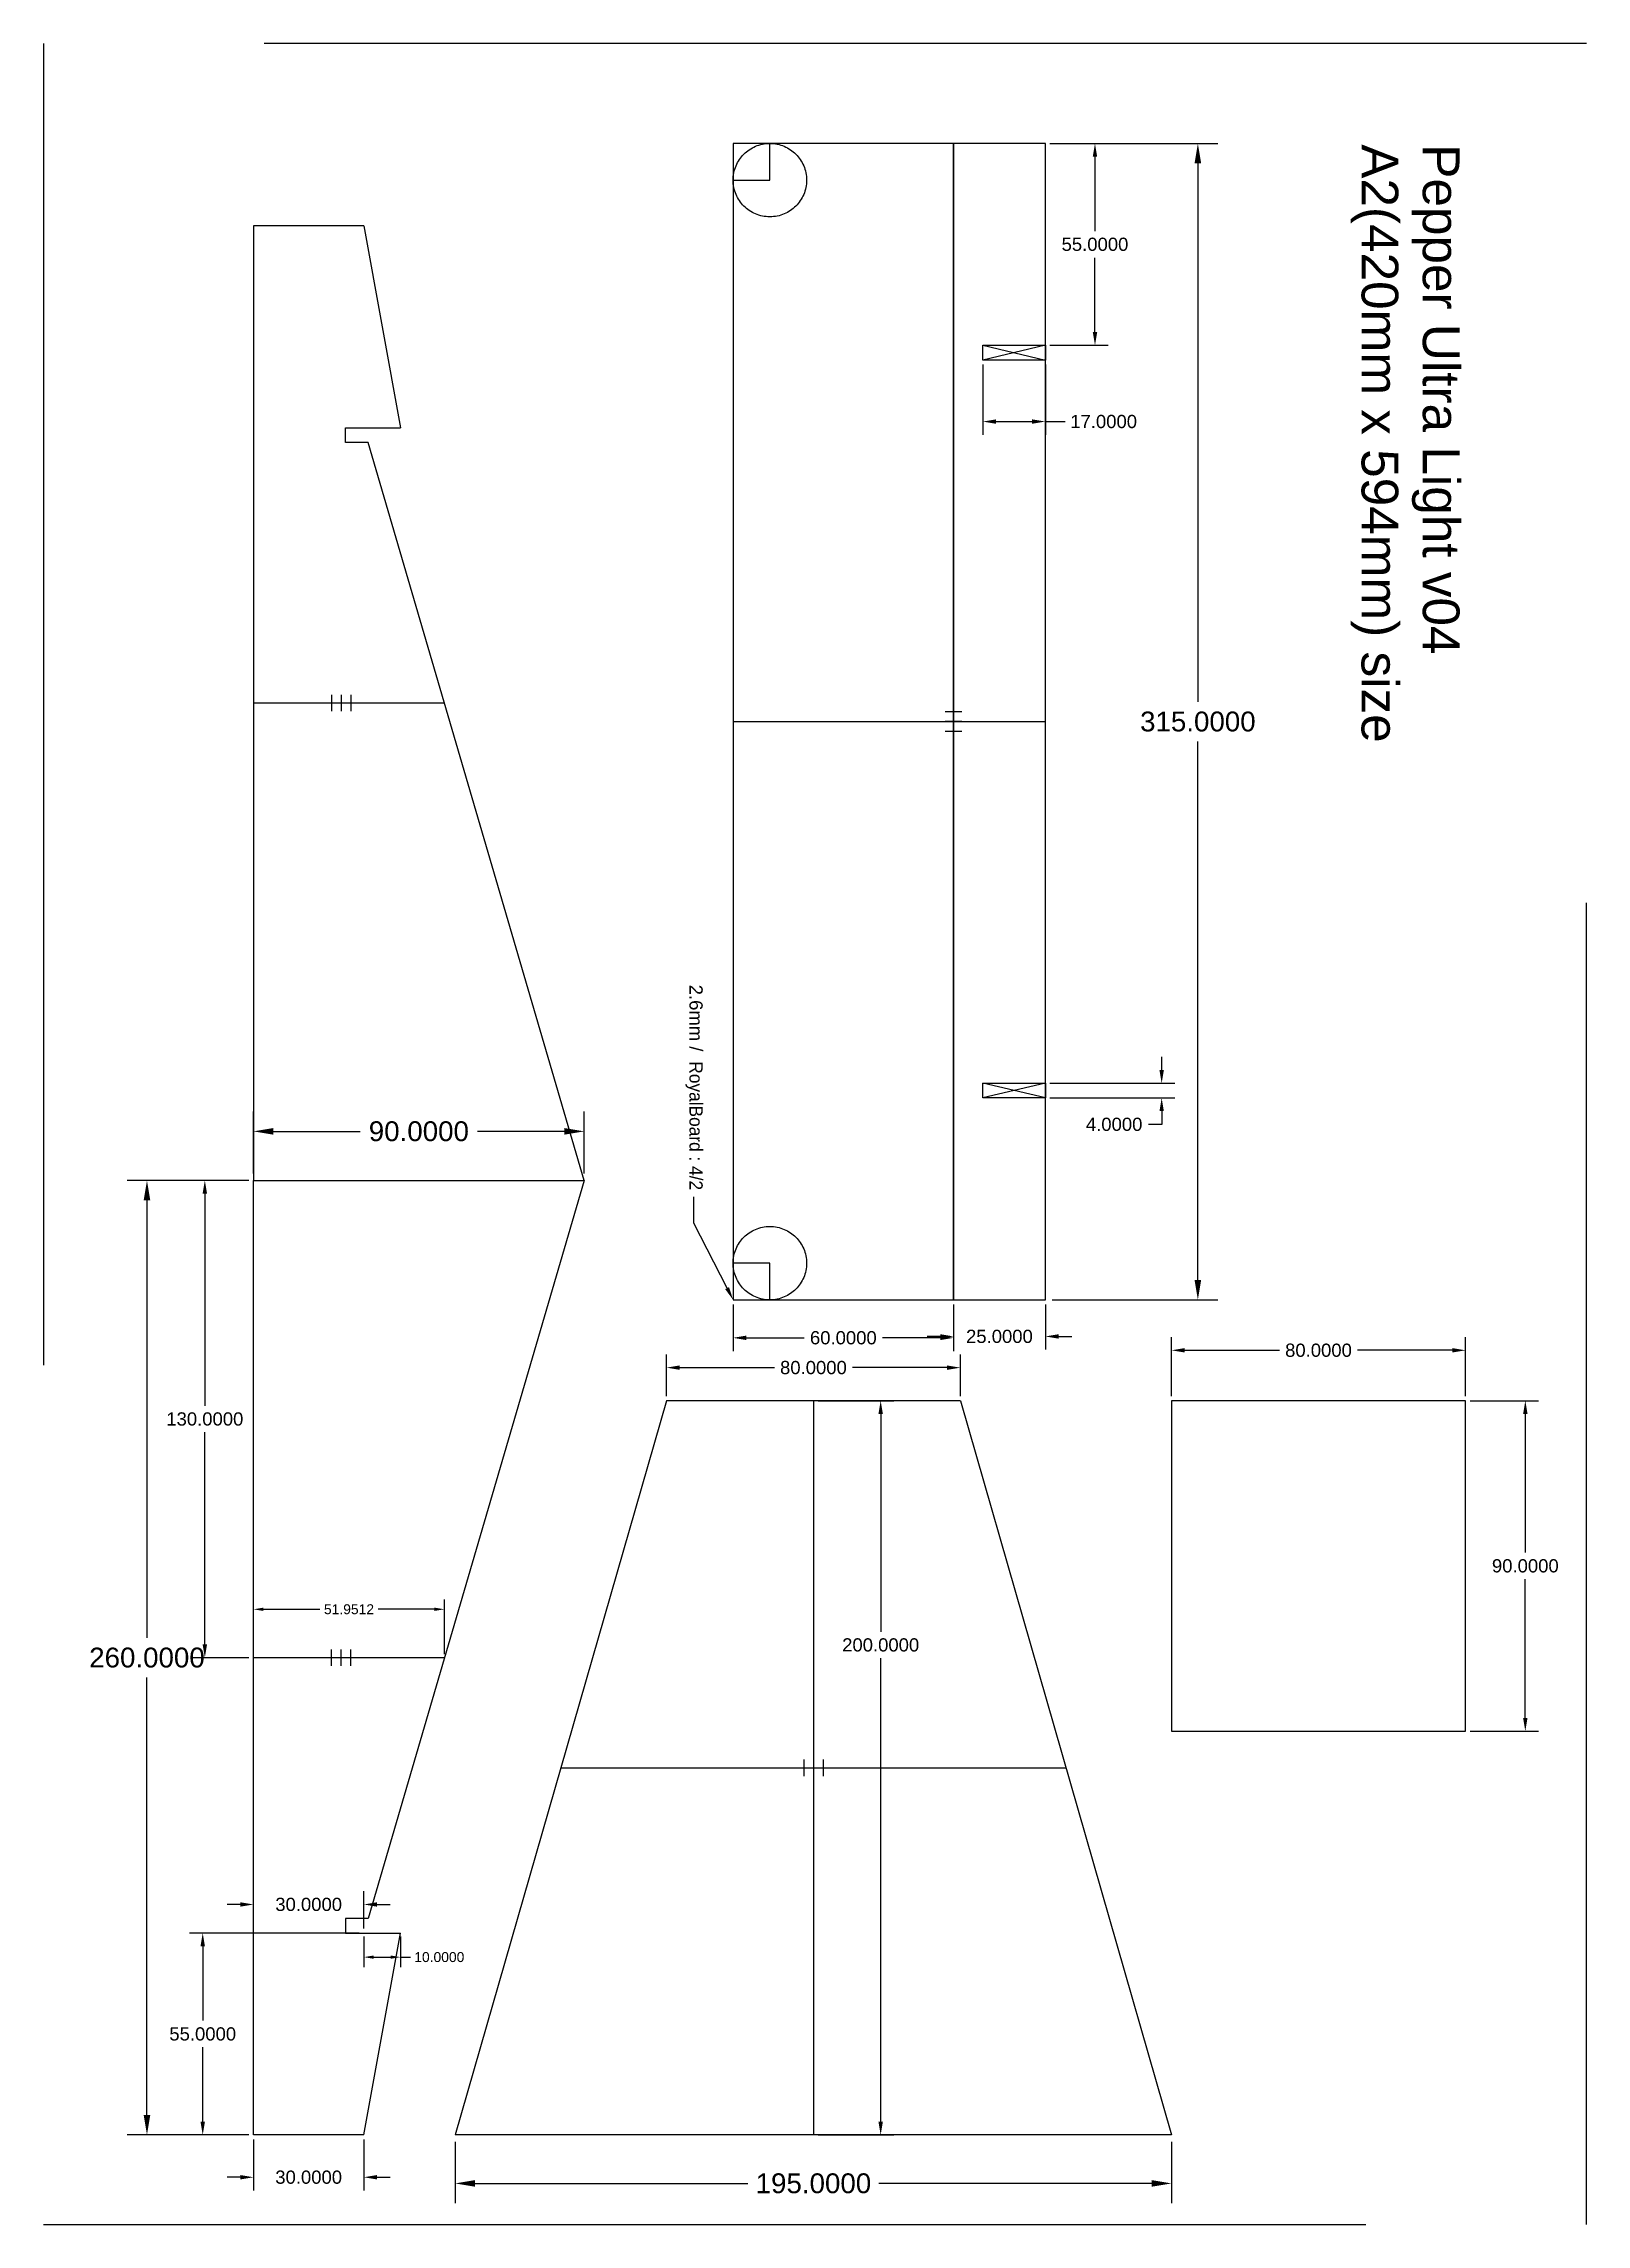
# Model space of a CAD drawing. Header units: inches. Extents: x 151 to 571, y 0 to 594.
import ezdxf
from ezdxf import colors
from ezdxf.entities.mleader import LeaderData, LeaderLine
from ezdxf.math import Vec2, Vec3

# ---------------------------------------------------------------- set-up
doc = ezdxf.new("R2010")
doc.units = ezdxf.units.IN
doc.header["$MEASUREMENT"] = 0
doc.linetypes.add('ACAD_ISO03W100', pattern=[30, 12, -18])
doc.styles.get("Standard").update_dxf_attribs({"font": 'Arial.ttf'})
doc.dimstyles.get("Standard").update_dxf_attribs({"dimtxt": 0.18, "dimasz": 0.18, "dimexe": 0.18, "dimexo": 0.0625, "dimgap": 0.09, "dimtad": 0, "dimtih": 1, "dimtoh": 1, "dimdec": 4, "dimzin": 0, "dimdsep": 46, "dimtxsty": 'Standard', "dimcen": 0.09, "dimadec": 0, "dimazin": 0, "dimtfac": 1, "dimtdec": 4, "dimtofl": 0, "dimtmove": 0, "dimatfit": 3, "dimfxl": 1, "dimtolj": 1, "dimtzin": 0, "dimarcsym": 0})

# ---------------------------------------------------------------- blocks, each defined once
blk = doc.blocks.new('*D0')
at = {"color": 0, "lineweight": -2, "transparency": 16777216}
for p, q in [((339.13, 250.57), (339.13, 237.88)), ((399.13, 250.57), (399.13, 237.88)), ((342.73, 241.48), (358.44, 241.48)), ((395.53, 241.48), (379.82, 241.48))]:
    blk.add_line(p, q, dxfattribs=at)
at = {"color": 0, "transparency": 16777216}
for points in [[(342.73, 242.08), (342.73, 240.88), (339.13, 241.48)], [(395.53, 242.08), (395.53, 240.88), (399.13, 241.48)]]:
    blk.add_solid(points, dxfattribs=at)
at = {"layer": 'Defpoints', "color": 0, "transparency": 16777216}
for p in [(339.13, 251.82), (399.13, 251.82), (339.13, 241.48)]:
    blk.add_point(p, dxfattribs=at)
at = {"color": 0, "transparency": 16777216, "insert": (369.13, 241.48), "char_height": 3.6, "attachment_point": 5}
blk.add_mtext('\\A1;60.0000', dxfattribs=at)
blk = doc.blocks.new('*D1')
at = {"color": 0, "lineweight": -2, "transparency": 16777216}
for p, q in [((399.13, 250.57), (399.13, 238.26)), ((424.13, 250.57), (424.13, 238.26)), ((395.53, 241.86), (391.93, 241.86)), ((427.73, 241.86), (431.33, 241.86))]:
    blk.add_line(p, q, dxfattribs=at)
at = {"color": 0, "transparency": 16777216}
for points in [[(395.53, 242.46), (395.53, 241.26), (399.13, 241.86)], [(427.73, 242.46), (427.73, 241.26), (424.13, 241.86)]]:
    blk.add_solid(points, dxfattribs=at)
at = {"layer": 'Defpoints', "color": 0, "transparency": 16777216}
for p in [(399.13, 251.82), (424.13, 251.82), (399.13, 241.86)]:
    blk.add_point(p, dxfattribs=at)
at = {"color": 0, "transparency": 16777216, "insert": (411.63, 241.86), "char_height": 3.6, "attachment_point": 5}
blk.add_mtext('\\A1;25.0000', dxfattribs=at)
blk = doc.blocks.new('*D2')
at = {"color": 0, "lineweight": -2, "transparency": 16777216}
for p, q in [((426, 566.82), (471.05, 566.82)), ((465.65, 561.42), (465.65, 414.75)), ((465.65, 257.22), (465.65, 403.88)), ((426, 251.82), (471.05, 251.82))]:
    blk.add_line(p, q, dxfattribs=at)
at = {"color": 0, "transparency": 16777216}
for points in [[(464.75, 561.42), (466.55, 561.42), (465.65, 566.82)], [(464.75, 257.22), (466.55, 257.22), (465.65, 251.82)]]:
    blk.add_solid(points, dxfattribs=at)
at = {"layer": 'Defpoints', "color": 0, "transparency": 16777216}
for p in [(424.13, 566.82), (424.13, 251.82), (465.65, 251.82)]:
    blk.add_point(p, dxfattribs=at)
at = {"color": 0, "transparency": 16777216, "insert": (465.65, 409.32), "char_height": 5.4, "attachment_point": 5}
blk.add_mtext('\\A1;315.0000', dxfattribs=at)
blk = doc.blocks.new('*D3')
at = {"color": 0, "lineweight": -2, "transparency": 16777216}
for p, q in [((425.38, 566.82), (441.24, 566.82)), ((437.64, 563.22), (437.64, 542.94)), ((437.64, 515.42), (437.64, 535.69)), ((425.38, 511.82), (441.24, 511.82))]:
    blk.add_line(p, q, dxfattribs=at)
at = {"color": 0, "transparency": 16777216}
for points in [[(437.04, 563.22), (438.24, 563.22), (437.64, 566.82)], [(437.04, 515.42), (438.24, 515.42), (437.64, 511.82)]]:
    blk.add_solid(points, dxfattribs=at)
at = {"layer": 'Defpoints', "color": 0, "transparency": 16777216}
for p in [(424.13, 566.82), (424.13, 511.82), (437.64, 511.82)]:
    blk.add_point(p, dxfattribs=at)
at = {"color": 0, "transparency": 16777216, "insert": (437.64, 539.32), "char_height": 3.6, "attachment_point": 5}
blk.add_mtext('\\A1;55.0000', dxfattribs=at)
blk = doc.blocks.new('*D4')
at = {"color": 0, "lineweight": -2, "transparency": 16777216}
for p, q in [((455.8, 314.42), (455.8, 318.02)), ((425.38, 310.82), (459.4, 310.82)), ((425.38, 306.82), (459.4, 306.82)), ((455.8, 303.22), (455.8, 299.62)), ((455.8, 299.62), (452.2, 299.62))]:
    blk.add_line(p, q, dxfattribs=at)
at = {"color": 0, "transparency": 16777216}
for points in [[(455.2, 314.42), (456.4, 314.42), (455.8, 310.82)], [(455.2, 303.22), (456.4, 303.22), (455.8, 306.82)]]:
    blk.add_solid(points, dxfattribs=at)
at = {"layer": 'Defpoints', "color": 0, "transparency": 16777216}
for p in [(424.13, 310.82), (424.13, 306.82), (455.8, 306.82)]:
    blk.add_point(p, dxfattribs=at)
at = {"color": 0, "transparency": 16777216, "insert": (442.86, 299.62), "char_height": 3.6, "attachment_point": 5}
blk.add_mtext('\\A1;4.0000', dxfattribs=at)
blk = doc.blocks.new('*D5')
at = {"color": 0, "linetype": 'ACAD_ISO03W100', "lineweight": -2, "ltscale": 30, "transparency": 16777216}
for p, q in [((407.13, 506.57), (407.13, 487.45)), ((424.13, 506.57), (424.13, 487.45)), ((410.73, 491.05), (420.53, 491.05)), ((424.13, 491.05), (429.51, 491.05))]:
    blk.add_line(p, q, dxfattribs=at)
at = {"color": 0, "linetype": 'ACAD_ISO03W100', "ltscale": 30, "transparency": 16777216}
for points in [[(410.73, 491.65), (410.73, 490.45), (407.13, 491.05)], [(420.53, 491.65), (420.53, 490.45), (424.13, 491.05)]]:
    blk.add_solid(points, dxfattribs=at)
at = {"layer": 'Defpoints', "color": 0, "linetype": 'ACAD_ISO03W100', "ltscale": 30, "transparency": 16777216}
for p in [(407.13, 507.82), (424.13, 507.82), (424.13, 491.05)]:
    blk.add_point(p, dxfattribs=at)
at = {"color": 0, "linetype": 'ACAD_ISO03W100', "ltscale": 30, "transparency": 16777216, "insert": (440, 491.05), "char_height": 3.6, "attachment_point": 5}
blk.add_mtext('\\A1;17.0000', dxfattribs=at)
blk = doc.blocks.new('*D6')
at = {"color": 0, "linetype": 'ACAD_ISO03W100', "lineweight": -2, "ltscale": 30, "transparency": 16777216}
for p, q in [((263.49, 22.49), (263.49, 5.76)), ((458.49, 22.49), (458.49, 5.76)), ((268.89, 11.16), (343.15, 11.16)), ((453.09, 11.16), (378.83, 11.16))]:
    blk.add_line(p, q, dxfattribs=at)
at = {"color": 0, "linetype": 'ACAD_ISO03W100', "ltscale": 30, "transparency": 16777216}
for points in [[(268.89, 12.06), (268.89, 10.26), (263.49, 11.16)], [(453.09, 12.06), (453.09, 10.26), (458.49, 11.16)]]:
    blk.add_solid(points, dxfattribs=at)
at = {"layer": 'Defpoints', "color": 0, "linetype": 'ACAD_ISO03W100', "ltscale": 30, "transparency": 16777216}
for p in [(263.49, 24.36), (458.49, 24.36), (458.49, 11.16)]:
    blk.add_point(p, dxfattribs=at)
at = {"color": 0, "linetype": 'ACAD_ISO03W100', "ltscale": 30, "transparency": 16777216, "insert": (360.99, 11.16), "char_height": 5.4, "attachment_point": 5}
blk.add_mtext('\\A1;195.0000', dxfattribs=at)
blk = doc.blocks.new('*D7')
at = {"color": 0, "lineweight": -2, "ltscale": 30, "transparency": 16777216}
for p, q in [((206.7, 284.36), (174.15, 284.36)), ((179.55, 278.96), (179.55, 159.8)), ((179.55, 29.76), (179.55, 148.92)), ((206.7, 24.36), (174.15, 24.36))]:
    blk.add_line(p, q, dxfattribs=at)
at = {"color": 0, "ltscale": 30, "transparency": 16777216}
for points in [[(178.65, 278.96), (180.45, 278.96), (179.55, 284.36)], [(178.65, 29.76), (180.45, 29.76), (179.55, 24.36)]]:
    blk.add_solid(points, dxfattribs=at)
at = {"layer": 'Defpoints', "color": 0, "ltscale": 30, "transparency": 16777216}
for p in [(208.57, 284.36), (179.55, 24.36), (208.57, 24.36)]:
    blk.add_point(p, dxfattribs=at)
at = {"color": 0, "ltscale": 30, "transparency": 16777216, "insert": (179.55, 154.36), "char_height": 5.4, "attachment_point": 5}
blk.add_mtext('\\A1;260.0000', dxfattribs=at)
blk = doc.blocks.new('*D8')
at = {"color": 0, "linetype": 'ACAD_ISO03W100', "lineweight": -2, "ltscale": 30, "transparency": 16777216}
for p, q in [((208.57, 286.24), (208.57, 303.12)), ((298.57, 286.24), (298.57, 303.12)), ((213.97, 297.72), (237.61, 297.72)), ((293.17, 297.72), (269.53, 297.72))]:
    blk.add_line(p, q, dxfattribs=at)
at = {"color": 0, "linetype": 'ACAD_ISO03W100', "ltscale": 30, "transparency": 16777216}
for points in [[(213.97, 298.62), (213.97, 296.82), (208.57, 297.72)], [(293.17, 298.62), (293.17, 296.82), (298.57, 297.72)]]:
    blk.add_solid(points, dxfattribs=at)
at = {"layer": 'Defpoints', "color": 0, "linetype": 'ACAD_ISO03W100', "ltscale": 30, "transparency": 16777216}
for p in [(298.57, 297.72), (208.57, 284.36), (298.57, 284.36)]:
    blk.add_point(p, dxfattribs=at)
at = {"color": 0, "linetype": 'ACAD_ISO03W100', "ltscale": 30, "transparency": 16777216, "insert": (253.57, 297.72), "char_height": 5.4, "attachment_point": 5}
blk.add_mtext('\\A1;90.0000', dxfattribs=at)
blk = doc.blocks.new('*D9')
at = {"color": 0, "linetype": 'ACAD_ISO03W100', "lineweight": -2, "ltscale": 30, "transparency": 16777216}
for p, q in [((320.99, 225.61), (320.99, 236.96)), ((324.59, 233.36), (350.35, 233.36)), ((397.39, 233.36), (371.63, 233.36)), ((400.99, 225.61), (400.99, 236.96))]:
    blk.add_line(p, q, dxfattribs=at)
at = {"color": 0, "linetype": 'ACAD_ISO03W100', "ltscale": 30, "transparency": 16777216}
for points in [[(324.59, 233.96), (324.59, 232.76), (320.99, 233.36)], [(397.39, 233.96), (397.39, 232.76), (400.99, 233.36)]]:
    blk.add_solid(points, dxfattribs=at)
at = {"layer": 'Defpoints', "color": 0, "linetype": 'ACAD_ISO03W100', "ltscale": 30, "transparency": 16777216}
for p in [(400.99, 233.36), (320.99, 224.36), (400.99, 224.36)]:
    blk.add_point(p, dxfattribs=at)
at = {"color": 0, "linetype": 'ACAD_ISO03W100', "ltscale": 30, "transparency": 16777216, "insert": (360.99, 233.36), "char_height": 3.6, "attachment_point": 5}
blk.add_mtext('\\A1;80.0000', dxfattribs=at)
blk = doc.blocks.new('*D10')
at = {"color": 0, "linetype": 'ACAD_ISO03W100', "lineweight": -2, "ltscale": 30, "transparency": 16777216}
for p, q in [((208.57, 23.11), (208.57, 9.24)), ((238.57, 23.11), (238.57, 9.24)), ((204.97, 12.84), (201.37, 12.84)), ((242.17, 12.84), (245.77, 12.84))]:
    blk.add_line(p, q, dxfattribs=at)
at = {"color": 0, "linetype": 'ACAD_ISO03W100', "ltscale": 30, "transparency": 16777216}
for points in [[(204.97, 13.44), (204.97, 12.24), (208.57, 12.84)], [(242.17, 13.44), (242.17, 12.24), (238.57, 12.84)]]:
    blk.add_solid(points, dxfattribs=at)
at = {"layer": 'Defpoints', "color": 0, "linetype": 'ACAD_ISO03W100', "ltscale": 30, "transparency": 16777216}
for p in [(208.57, 24.36), (238.57, 24.36), (238.57, 12.84)]:
    blk.add_point(p, dxfattribs=at)
at = {"color": 0, "linetype": 'ACAD_ISO03W100', "ltscale": 30, "transparency": 16777216, "insert": (223.57, 12.84), "char_height": 3.6, "attachment_point": 5}
blk.add_mtext('\\A1;30.0000', dxfattribs=at)
blk = doc.blocks.new('*D11')
at = {"color": 0, "linetype": 'ACAD_ISO03W100', "lineweight": -2, "ltscale": 30, "transparency": 16777216}
for p, q in [((208.57, 80.61), (208.57, 90.74)), ((238.57, 80.61), (238.57, 90.74)), ((204.97, 87.14), (201.37, 87.14)), ((242.17, 87.14), (245.77, 87.14))]:
    blk.add_line(p, q, dxfattribs=at)
at = {"color": 0, "linetype": 'ACAD_ISO03W100', "ltscale": 30, "transparency": 16777216}
for points in [[(204.97, 87.74), (204.97, 86.54), (208.57, 87.14)], [(242.17, 87.74), (242.17, 86.54), (238.57, 87.14)]]:
    blk.add_solid(points, dxfattribs=at)
at = {"layer": 'Defpoints', "color": 0, "linetype": 'ACAD_ISO03W100', "ltscale": 30, "transparency": 16777216}
for p in [(208.57, 87.14), (208.57, 79.36), (238.57, 79.36)]:
    blk.add_point(p, dxfattribs=at)
at = {"color": 0, "linetype": 'ACAD_ISO03W100', "ltscale": 30, "transparency": 16777216, "insert": (223.57, 87.14), "char_height": 3.6, "attachment_point": 5}
blk.add_mtext('\\A1;30.0000', dxfattribs=at)
blk = doc.blocks.new('*D12')
at = {"color": 0, "linetype": 'ACAD_ISO03W100', "lineweight": -2, "ltscale": 30, "transparency": 16777216}
for p, q in [((238.57, 78.42), (238.57, 70.09)), ((248.57, 78.42), (248.57, 70.09)), ((241.27, 72.79), (245.87, 72.79)), ((248.57, 72.79), (251.27, 72.79))]:
    blk.add_line(p, q, dxfattribs=at)
at = {"color": 0, "linetype": 'ACAD_ISO03W100', "ltscale": 30, "transparency": 16777216}
for points in [[(241.27, 73.24), (241.27, 72.34), (238.57, 72.79)], [(245.87, 73.24), (245.87, 72.34), (248.57, 72.79)]]:
    blk.add_solid(points, dxfattribs=at)
at = {"layer": 'Defpoints', "color": 0, "linetype": 'ACAD_ISO03W100', "ltscale": 30, "transparency": 16777216}
for p in [(238.57, 79.36), (248.57, 79.36), (248.57, 72.79)]:
    blk.add_point(p, dxfattribs=at)
at = {"color": 0, "linetype": 'ACAD_ISO03W100', "ltscale": 30, "transparency": 16777216, "insert": (259.14, 72.79), "char_height": 2.7, "attachment_point": 5}
blk.add_mtext('\\A1;10.0000', dxfattribs=at)
blk = doc.blocks.new('*D13')
at = {"color": 0, "linetype": 'ACAD_ISO03W100', "lineweight": -2, "ltscale": 30, "transparency": 16777216}
for p, q in [((237.32, 79.36), (191.13, 79.36)), ((194.73, 75.76), (194.73, 55.49)), ((194.73, 27.96), (194.73, 48.24)), ((207.32, 24.36), (191.13, 24.36))]:
    blk.add_line(p, q, dxfattribs=at)
at = {"color": 0, "linetype": 'ACAD_ISO03W100', "ltscale": 30, "transparency": 16777216}
for points in [[(194.13, 75.76), (195.33, 75.76), (194.73, 79.36)], [(194.13, 27.96), (195.33, 27.96), (194.73, 24.36)]]:
    blk.add_solid(points, dxfattribs=at)
at = {"layer": 'Defpoints', "color": 0, "linetype": 'ACAD_ISO03W100', "ltscale": 30, "transparency": 16777216}
for p in [(194.73, 79.36), (238.57, 79.36), (208.57, 24.36)]:
    blk.add_point(p, dxfattribs=at)
at = {"color": 0, "linetype": 'ACAD_ISO03W100', "ltscale": 30, "transparency": 16777216, "insert": (194.73, 51.86), "char_height": 3.6, "attachment_point": 5}
blk.add_mtext('\\A1;55.0000', dxfattribs=at)
blk = doc.blocks.new('*D14')
at = {"color": 0, "linetype": 'ACAD_ISO03W100', "lineweight": -2, "ltscale": 30, "transparency": 16777216}
for p, q in [((207.32, 284.36), (191.7, 284.36)), ((195.3, 280.76), (195.3, 222.99)), ((195.3, 157.96), (195.3, 215.74)), ((207.32, 154.36), (191.7, 154.36))]:
    blk.add_line(p, q, dxfattribs=at)
at = {"color": 0, "linetype": 'ACAD_ISO03W100', "ltscale": 30, "transparency": 16777216}
for points in [[(194.7, 280.76), (195.9, 280.76), (195.3, 284.36)], [(194.7, 157.96), (195.9, 157.96), (195.3, 154.36)]]:
    blk.add_solid(points, dxfattribs=at)
at = {"layer": 'Defpoints', "color": 0, "linetype": 'ACAD_ISO03W100', "ltscale": 30, "transparency": 16777216}
for p in [(208.57, 284.36), (195.3, 154.36), (208.57, 154.36)]:
    blk.add_point(p, dxfattribs=at)
at = {"color": 0, "linetype": 'ACAD_ISO03W100', "ltscale": 30, "transparency": 16777216, "insert": (195.3, 219.36), "char_height": 3.6, "attachment_point": 5}
blk.add_mtext('\\A1;130.0000', dxfattribs=at)
blk = doc.blocks.new('*D15')
at = {"color": 0, "linetype": 'ACAD_ISO03W100', "lineweight": -2, "ltscale": 30, "transparency": 16777216}
for p, q in [((208.57, 155.3), (208.57, 170.24)), ((211.27, 167.54), (226.58, 167.54)), ((257.82, 167.54), (242.51, 167.54)), ((260.52, 155.3), (260.52, 170.24))]:
    blk.add_line(p, q, dxfattribs=at)
at = {"color": 0, "linetype": 'ACAD_ISO03W100', "ltscale": 30, "transparency": 16777216}
for points in [[(211.27, 167.99), (211.27, 167.09), (208.57, 167.54)], [(257.82, 167.99), (257.82, 167.09), (260.52, 167.54)]]:
    blk.add_solid(points, dxfattribs=at)
at = {"layer": 'Defpoints', "color": 0, "linetype": 'ACAD_ISO03W100', "ltscale": 30, "transparency": 16777216}
for p in [(208.57, 167.54), (208.57, 154.36), (260.52, 154.36)]:
    blk.add_point(p, dxfattribs=at)
at = {"color": 0, "linetype": 'ACAD_ISO03W100', "ltscale": 30, "transparency": 16777216, "insert": (234.55, 167.54), "char_height": 2.7, "attachment_point": 5}
blk.add_mtext('\\A1;51.9512', dxfattribs=at)
blk = doc.blocks.new('*D16')
at = {"color": 0, "linetype": 'ACAD_ISO03W100', "lineweight": -2, "ltscale": 30, "transparency": 16777216}
for p, q in [((362.24, 224.36), (382.9, 224.36)), ((379.3, 220.76), (379.3, 161.44)), ((379.3, 27.96), (379.3, 154.19)), ((362.24, 24.36), (382.9, 24.36))]:
    blk.add_line(p, q, dxfattribs=at)
at = {"color": 0, "linetype": 'ACAD_ISO03W100', "ltscale": 30, "transparency": 16777216}
for points in [[(378.7, 220.76), (379.9, 220.76), (379.3, 224.36)], [(378.7, 27.96), (379.9, 27.96), (379.3, 24.36)]]:
    blk.add_solid(points, dxfattribs=at)
at = {"layer": 'Defpoints', "color": 0, "linetype": 'ACAD_ISO03W100', "ltscale": 30, "transparency": 16777216}
for p in [(360.99, 224.36), (360.99, 24.36), (379.3, 24.36)]:
    blk.add_point(p, dxfattribs=at)
at = {"color": 0, "linetype": 'ACAD_ISO03W100', "ltscale": 30, "transparency": 16777216, "insert": (379.3, 157.82), "char_height": 3.6, "attachment_point": 5}
blk.add_mtext('\\A1;200.0000', dxfattribs=at)
blk = doc.blocks.new('*D17')
at = {"color": 0, "linetype": 'ACAD_ISO03W100', "lineweight": -2, "ltscale": 30, "transparency": 16777216}
for p, q in [((458.49, 225.61), (458.49, 241.68)), ((462.09, 238.08), (487.85, 238.08)), ((534.89, 238.08), (509.13, 238.08)), ((538.49, 225.61), (538.49, 241.68))]:
    blk.add_line(p, q, dxfattribs=at)
at = {"color": 0, "linetype": 'ACAD_ISO03W100', "ltscale": 30, "transparency": 16777216}
for points in [[(462.09, 238.68), (462.09, 237.48), (458.49, 238.08)], [(534.89, 238.68), (534.89, 237.48), (538.49, 238.08)]]:
    blk.add_solid(points, dxfattribs=at)
at = {"layer": 'Defpoints', "color": 0, "linetype": 'ACAD_ISO03W100', "ltscale": 30, "transparency": 16777216}
for p in [(538.49, 238.08), (458.49, 224.36), (538.49, 224.36)]:
    blk.add_point(p, dxfattribs=at)
at = {"color": 0, "linetype": 'ACAD_ISO03W100', "ltscale": 30, "transparency": 16777216, "insert": (498.49, 238.08), "char_height": 3.6, "attachment_point": 5}
blk.add_mtext('\\A1;80.0000', dxfattribs=at)
blk = doc.blocks.new('*D18')
at = {"color": 0, "linetype": 'ACAD_ISO03W100', "lineweight": -2, "ltscale": 30, "transparency": 16777216}
for p, q in [((539.74, 224.36), (558.4, 224.36)), ((554.8, 220.76), (554.8, 182.99)), ((554.8, 137.96), (554.8, 175.74)), ((539.74, 134.36), (558.4, 134.36))]:
    blk.add_line(p, q, dxfattribs=at)
at = {"color": 0, "linetype": 'ACAD_ISO03W100', "ltscale": 30, "transparency": 16777216}
for points in [[(554.2, 220.76), (555.4, 220.76), (554.8, 224.36)], [(554.2, 137.96), (555.4, 137.96), (554.8, 134.36)]]:
    blk.add_solid(points, dxfattribs=at)
at = {"layer": 'Defpoints', "color": 0, "linetype": 'ACAD_ISO03W100', "ltscale": 30, "transparency": 16777216}
for p in [(538.49, 224.36), (538.49, 134.36), (554.8, 134.36)]:
    blk.add_point(p, dxfattribs=at)
at = {"color": 0, "linetype": 'ACAD_ISO03W100', "ltscale": 30, "transparency": 16777216, "insert": (554.8, 179.36), "char_height": 3.6, "attachment_point": 5}
blk.add_mtext('\\A1;90.0000', dxfattribs=at)

msp = doc.modelspace()

# ---------------------------------------------------------------- linework, layer by layer
at = {"transparency": 33554687}
for p, q in [((208.57012, 544.36065), (208.57012, 284.36065)), ((238.57012, 544.36065), (208.57012, 544.36065)), ((238.57012, 489.36065), (248.57012, 489.36065)), ((260.52134, 414.36065), (208.57012, 414.36065))]:
    msp.add_line(p, q, dxfattribs=at)
at = {"ltscale": 30, "transparency": 33554687}
for p, q in [((238.57012, 544.36065), (248.57012, 489.36065)), ((238.57012, 24.36065), (248.57012, 79.36065))]:
    msp.add_line(p, q, dxfattribs=at)
for p, q in [((407.12591, 511.81799), (424.12591, 507.81799)), ((424.12591, 511.81799), (407.12591, 507.81799)), ((424.12591, 310.81799), (407.12591, 306.81799)), ((424.12591, 306.81799), (407.12591, 310.81799)), ((208.57012, 24.36065), (208.57012, 284.36065)), ((260.52134, 154.36065), (208.57012, 154.36065)), ((292.24359, 124.36065), (429.74359, 124.36065)), ((238.57012, 79.36065), (248.57012, 79.36065)), ((238.57012, 24.36065), (208.57012, 24.36065)), ((458.49359, 24.36065), (263.49359, 24.36065))]:
    msp.add_line(p, q)
at = {"linetype": 'ACAD_ISO03W100', "ltscale": 30, "transparency": 33554687}
for p, q in [((233.57012, 485.36065), (233.57012, 489.36065)), ((233.57012, 489.36065), (248.57012, 489.36065)), ((239.74085, 485.36065), (233.57012, 485.36065)), ((298.57012, 284.36065), (239.74085, 485.36065)), ((298.57012, 284.36065), (239.74085, 83.36065)), ((320.99359, 224.36065), (263.49359, 24.36065)), ((400.99359, 224.36065), (320.99359, 224.36065)), ((400.99359, 224.36065), (458.49359, 24.36065)), ((239.74085, 83.36065), (233.57012, 83.36065)), ((233.57012, 83.36065), (233.57012, 79.36065)), ((233.57012, 79.36065), (248.57012, 79.36065))]:
    msp.add_line(p, q, dxfattribs=at)
at = {"color": 2, "ltscale": 30, "transparency": 33554687}
for p, q in [((229.77644, 416.59309), (229.77644, 412.12822)), ((232.41771, 416.59309), (232.41771, 412.12822)), ((235.05899, 416.59309), (235.05899, 412.12822)), ((401.35835, 411.95926), (396.89348, 411.95926)), ((401.35835, 409.31799), (396.89348, 409.31799)), ((401.35835, 406.67671), (396.89348, 406.67671)), ((229.77644, 152.12822), (229.77644, 156.59309)), ((232.41771, 152.12822), (232.41771, 156.59309)), ((235.05899, 152.12822), (235.05899, 156.59309)), ((358.35232, 126.59309), (358.35232, 122.12822)), ((360.99359, 126.59309), (360.99359, 122.12822)), ((363.63487, 126.59309), (363.63487, 122.12822))]:
    msp.add_line(p, q, dxfattribs=at)
at = {"color": 1, "linetype": 'ACAD_ISO03W100', "ltscale": 30, "transparency": 33554574}
for p, q in [((339.12591, 409.31799), (424.12591, 409.31799)), ((360.99359, 224.36065), (360.99359, 24.36065))]:
    msp.add_line(p, q, dxfattribs=at)
at = {"linetype": 'ACAD_ISO03W100', "ltscale": 30, "transparency": 33554574}
msp.add_line((208.57012, 284.36065), (298.57012, 284.36065), dxfattribs=at)
msp.add_lwpolyline([(151.41835, 0), (571.41835, 0), (571.41835, 594), (151.41835, 594)], close=True, dxfattribs=at)
for points in [[(339.12591, 566.81799), (339.12591, 566.81799), (339.12591, 566.81799), (339.12591, 566.81799)], [(339.12591, 566.81799), (339.12591, 251.81799), (399.12591, 251.81799), (399.12591, 566.81799)], [(399.12591, 566.81799), (399.12591, 251.81799), (424.12591, 251.81799), (424.12591, 566.81799)], [(424.12591, 511.81799), (424.12591, 507.81799), (407.12591, 507.81799), (407.12591, 511.81799)], [(424.12591, 310.81799), (424.12591, 306.81799), (407.12591, 306.81799), (407.12591, 310.81799)]]:
    msp.add_lwpolyline(points, close=True)
at = {"color": 1, "linetype": 'ACAD_ISO03W100', "ltscale": 30, "transparency": 33554574}
for points in [[(339.12591, 556.81799), (349.12591, 556.81799), (349.12591, 566.81799), (339.12591, 566.81799)], [(339.12591, 251.81799), (349.12591, 251.81799), (349.12591, 261.81799), (339.12591, 261.81799)]]:
    msp.add_lwpolyline(points, close=True, dxfattribs=at)
at = {"ltscale": 20}
msp.add_lwpolyline([(538.49359, 224.36065), (458.49359, 224.36065), (458.49359, 134.36065), (538.49359, 134.36065)], close=True, dxfattribs=at)
at = {"linetype": 'ACAD_ISO03W100', "ltscale": 30, "transparency": 33554687}
for centre in [(349.12591, 556.81799), (349.12591, 261.81799)]:
    msp.add_circle(centre, 10, dxfattribs=at)

# ---------------------------------------------------------------- texts
at = {"linetype": 'ACAD_ISO03W100', "ltscale": 20, "transparency": 33554574, "insert": (536.88607, 566.59206), "char_height": 10, "attachment_point": 1, "rotation": 270}
msp.add_mtext_dynamic_manual_height_columns('{\\fArial|b0|i0|c129|p0;P}epper Ultra Light v04 A2(420mm x 594mm) size', width=173.5429538, gutter_width=1, heights=[35.33699], dxfattribs=at)

# ---------------------------------------------------------------- dimensions: what is measured, and where the dimension line sits
at = {"color": 3, "transparency": 33554574}
for base, p1, p2, override, picture, middle in [((465.64673, 251.81799), (424.12591, 566.81799), (424.12591, 251.81799), {"dimscale": 30}, '*D2', (465.64673, 409.31799)), ((437.64484, 511.81799), (424.12591, 566.81799), (424.12591, 511.81799), {"dimscale": 20}, '*D3', (437.64484, 539.31799)), ((455.79737, 306.81799), (424.12591, 310.81799), (424.12591, 306.81799), {"dimscale": 20}, '*D4', (442.85849, 299.61799))]:
    dim = msp.add_linear_dim(base=base, p1=p1, p2=p2, angle=270, dimstyle='Standard', override=override, dxfattribs=at)
    dim.commit()
    dim.dimension.update_dxf_attribs({"geometry": picture, "text_midpoint": middle, "dimtype": 160})
at = {"color": 3, "linetype": 'ACAD_ISO03W100', "ltscale": 30, "transparency": 33554574}
for base, p1, p2, override, picture, middle in [((424.12591, 491.05293), (407.12591, 507.81799), (424.12591, 507.81799), {"dimscale": 20}, '*D5', (439.9985, 491.05293)), ((458.49359, 11.15796), (263.49359, 24.36065), (458.49359, 24.36065), {"dimscale": 30}, '*D6', (360.99359, 11.15796))]:
    dim = msp.add_linear_dim(base=base, p1=p1, p2=p2, dimstyle='Standard', override=override, dxfattribs=at)
    dim.commit()
    dim.dimension.update_dxf_attribs({"geometry": picture, "text_midpoint": middle, "dimtype": 160})
for base, p1, p2, override, picture, middle in [((298.57012, 297.71646), (208.57012, 284.36065), (298.57012, 284.36065), {"dimscale": 30}, '*D8', (253.57012, 297.71646)), ((538.49359, 238.08214), (458.49359, 224.36065), (538.49359, 224.36065), {"dimscale": 20}, '*D17', (498.49359, 238.08214)), ((400.99359, 233.35541), (320.99359, 224.36065), (400.99359, 224.36065), {"dimscale": 20}, '*D9', (360.99359, 233.35541)), ((208.57012, 167.53616), (260.52134, 154.36065), (208.57012, 154.36065), {"dimscale": 15}, '*D15', (234.54573, 167.53616)), ((208.57012, 87.13654), (238.57012, 79.36065), (208.57012, 79.36065), {"dimscale": 20}, '*D11', (223.57012, 87.13654)), ((248.57012, 72.7883), (238.57012, 79.36065), (248.57012, 79.36065), {"dimscale": 15}, '*D12', (259.1399, 72.7883)), ((238.57012, 12.83802), (208.57012, 24.36065), (238.57012, 24.36065), {"dimscale": 20}, '*D10', (223.57012, 12.83802))]:
    dim = msp.add_linear_dim(base=base, p1=p1, p2=p2, dimstyle='Standard', override=override, dxfattribs=at)
    dim.commit()
    dim.dimension.update_dxf_attribs({"geometry": picture, "text_midpoint": middle})
at = {"color": 3, "ltscale": 30, "transparency": 33554574}
dim = msp.add_linear_dim(base=(179.55101, 24.36065), p1=(208.57012, 284.36065), p2=(208.57012, 24.36065), angle=270, dimstyle='Standard', override={"dimscale": 30}, dxfattribs=at)
dim.commit()
dim.dimension.update_dxf_attribs({"geometry": '*D7', "text_midpoint": (179.55101, 154.36065), "dimtype": 160})
at = {"color": 3, "linetype": 'ACAD_ISO03W100', "ltscale": 30, "transparency": 33554574}
for base, p1, p2, picture, middle in [((195.30089, 154.36065), (208.57012, 284.36065), (208.57012, 154.36065), '*D14', (195.30089, 219.36065)), ((554.8026, 134.36065), (538.49359, 224.36065), (538.49359, 134.36065), '*D18', (554.8026, 179.36065)), ((194.73001, 79.36065), (208.57012, 24.36065), (238.57012, 79.36065), '*D13', (194.73001, 51.86065))]:
    dim = msp.add_linear_dim(base=base, p1=p1, p2=p2, angle=90, dimstyle='Standard', override={"dimscale": 20}, dxfattribs=at)
    dim.commit()
    dim.dimension.update_dxf_attribs({"geometry": picture, "text_midpoint": middle})
at = {"color": 3, "transparency": 33554574}
for base, p1, p2, picture, middle in [((339.12591, 241.47823), (399.12591, 251.81799), (339.12591, 251.81799), '*D0', (369.12591, 241.47823)), ((399.12591, 241.85823), (424.12591, 251.81799), (399.12591, 251.81799), '*D1', (411.62591, 241.85823))]:
    dim = msp.add_linear_dim(base=base, p1=p1, p2=p2, dimstyle='Standard', override={"dimscale": 20}, dxfattribs=at)
    dim.commit()
    dim.dimension.update_dxf_attribs({"geometry": picture, "text_midpoint": middle})
at = {"color": 3, "linetype": 'ACAD_ISO03W100', "ltscale": 30, "transparency": 33554574}
dim = msp.add_linear_dim(base=(379.29942, 24.36065), p1=(360.99359, 224.36065), p2=(360.99359, 24.36065), angle=90, dimstyle='Standard', override={"dimscale": 20}, dxfattribs=at)
dim.commit()
dim.dimension.update_dxf_attribs({"geometry": '*D16', "text_midpoint": (379.29942, 157.81857), "dimtype": 160})

# ---------------------------------------------------------------- leaders
at = {"color": 3, "linetype": 'ByBlock', "ltscale": 20, "transparency": 33554574}
ml = msp.add_multileader_mtext('Standard', dxfattribs=at)
ml.set_content('2.6mm / {\\fGulim|b0|i0|c129|p0; RoyalBoard : 4/2}', color=3)
ml.set_leader_properties()
ml.build(insert=Vec2(0, 0))
ml.multileader.update_dxf_attribs({"dogleg_length": 0.36, "arrow_head_size": 3.6, "scale": 20})
ctx = ml.context
ctx.base_point, ctx.scale, ctx.char_height, ctx.arrow_head_size, ctx.landing_gap_size, ctx.plane_origin, ctx.plane_x_axis, ctx.plane_y_axis = Vec3(328.43879, 354.63505), 20, 3.6, 3.6, 1.8, Vec3(399.12591, 251.81799), Vec3(0, -1), Vec3(1, 0)
ctx.text_align_type = 2
notes = []
notes.append((ctx, [(1, (1, 1, 0), (328.43879, 272.713), (0, 1), 7.2, [(0, [(339.12591, 251.81799)], 0, [])])]))
ctx.mtext.insert, ctx.mtext.text_direction, ctx.mtext.rotation, ctx.mtext.alignment, ctx.mtext.flow_direction = Vec3(330.83879, 281.713), Vec3(0, -1), 4.71238898, 3, 5
for ctx, leaders in notes:
    for number, flags, end, landing, length, lines in leaders:
        leader = LeaderData()
        leader.index, (leader.has_last_leader_line, leader.has_dogleg_vector, leader.attachment_direction) = number, flags
        leader.last_leader_point, leader.dogleg_vector, leader.dogleg_length = Vec3(end), Vec3(landing), length
        for number, points, colour, breaks in lines:
            line = LeaderLine()
            line.index, line.vertices, line.color, line.breaks = number, Vec3.list(points), colors.encode_raw_color(colour), breaks
            leader.lines.append(line)
        ctx.leaders.append(leader)

doc.saveas('drawing.dxf')
